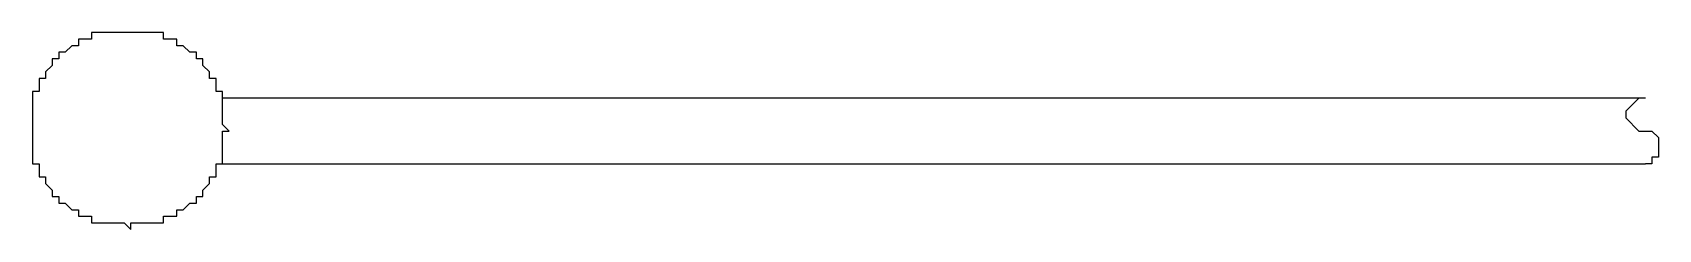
# Model space of a CAD drawing. Extents: x 855 to 1547, y 199 to 1196.
# Drawn here: x 1450.75 to 1476.3, y 561.8 to 564.89 of the extents above; entities that cross this region are included whole.
import ezdxf

# ---------------------------------------------------------------- set-up
doc = ezdxf.new("R2010")
doc.units = 0
doc.layers.add('2345-64C-02_Sort_layout', color=7, linetype='CONTINUOUS')

msp = doc.modelspace()

# ---------------------------------------------------------------- linework, layer by layer
at = {"layer": '2345-64C-02_Sort_layout', "color": 7}
for points in [[(1452.29884, 561.79888), (1452.29884, 561.90189), (1452.81392, 561.90189), (1452.81392, 562.00491), (1453.01995, 562.00491), (1453.01995, 562.10792), (1453.12292, 562.10792), (1453.22594, 562.21094), (1453.32895, 562.21094), (1453.32895, 562.31395), (1453.43197, 562.31395), (1453.43197, 562.41697), (1453.53502, 562.51998), (1453.53502, 562.623), (1453.63804, 562.623), (1453.63804, 562.82903), (1453.74105, 562.82903), (1453.74105, 563.3441), (1453.84407, 563.3441), (1453.74105, 563.44712), (1453.74105, 563.96219), (1453.63804, 563.96219), (1453.63804, 564.16822), (1453.53502, 564.16822), (1453.53502, 564.27124), (1453.43197, 564.37425), (1453.43197, 564.47727), (1453.32895, 564.47727), (1453.32895, 564.58028), (1453.22594, 564.58028), (1453.12292, 564.6833), (1453.01995, 564.6833), (1453.01995, 564.78631), (1452.81392, 564.78631), (1452.81392, 564.88933), (1451.68075, 564.88933), (1451.68075, 564.78631), (1451.47472, 564.78631), (1451.47472, 564.6833), (1451.37171, 564.6833), (1451.26869, 564.58028), (1451.16568, 564.58028), (1451.16568, 564.47727), (1451.06266, 564.47727), (1451.06266, 564.37425), (1450.95965, 564.27124), (1450.95965, 564.16822), (1450.85659, 564.16822), (1450.85659, 563.96219), (1450.75357, 563.96219), (1450.75357, 562.82903), (1450.85659, 562.82903), (1450.85659, 562.623), (1450.95965, 562.623), (1450.95965, 562.51998), (1451.06266, 562.41697), (1451.06266, 562.31395), (1451.16568, 562.31395), (1451.16568, 562.21094), (1451.26869, 562.21094), (1451.37171, 562.10792), (1451.47472, 562.10792), (1451.47472, 562.00491), (1451.68075, 562.00491), (1451.68075, 561.90189), (1452.19578, 561.90189), (1452.29884, 561.79888)], [(1476.09532, 563.85918), (1453.74105, 563.85918)], [(1476.09532, 563.85918), (1475.99231, 563.85918), (1475.78628, 563.65315), (1475.78628, 563.55013), (1475.99231, 563.3441), (1476.09532, 563.3441), (1476.19834, 563.3441), (1476.30131, 563.24109), (1476.30131, 562.93204), (1476.19834, 562.93204), (1476.19834, 562.82903), (1476.09532, 562.82903)], [(1453.74105, 562.82903), (1476.09532, 562.82903)]]:
    msp.add_lwpolyline(points, dxfattribs=at)

doc.saveas('drawing.dxf')
